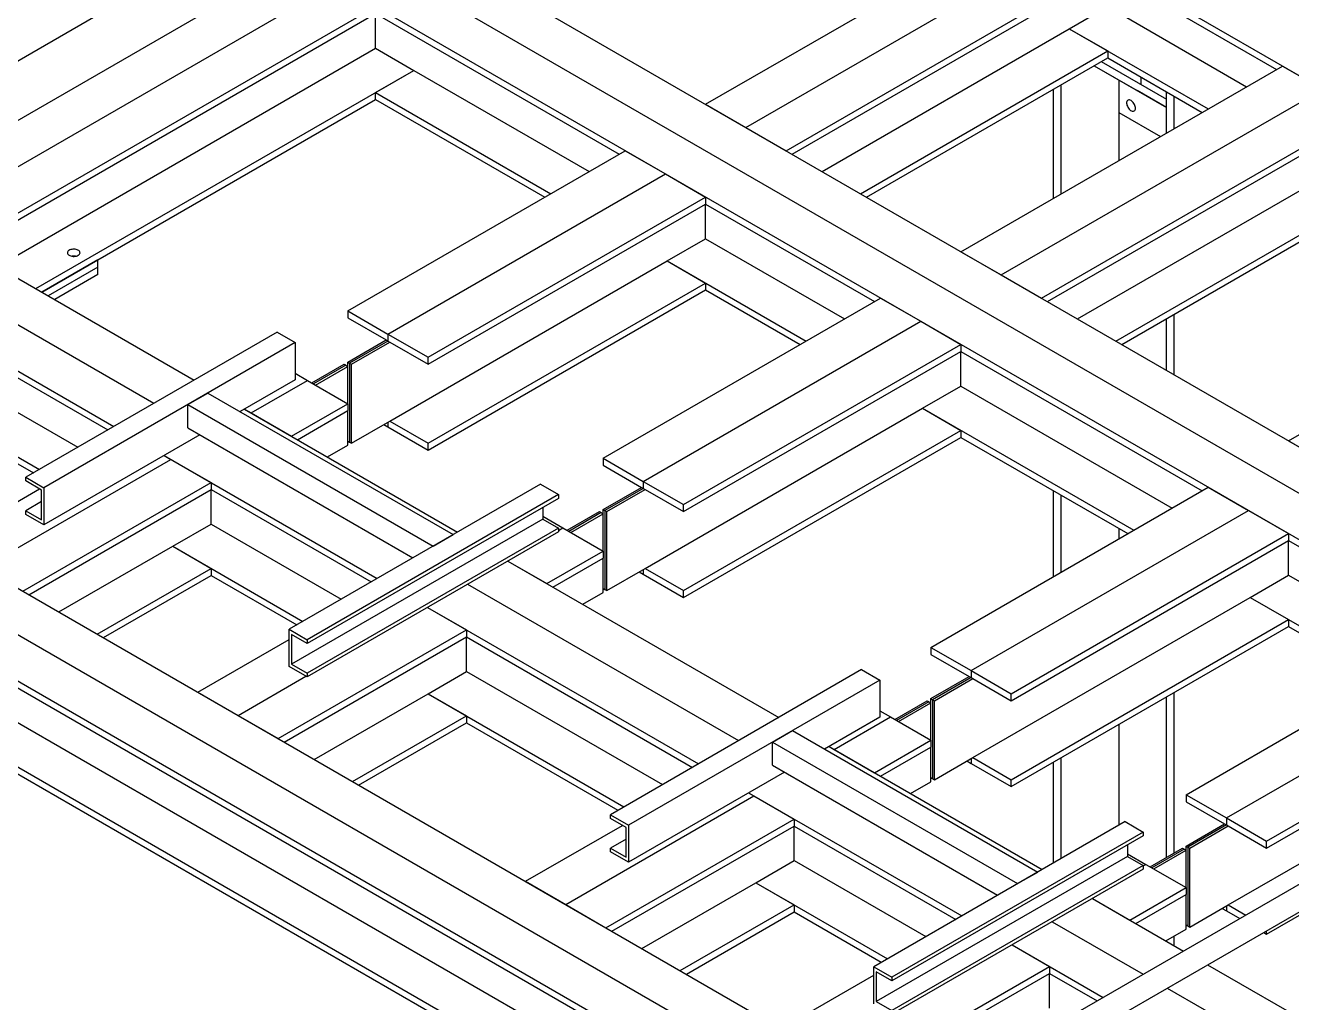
# Model space of a CAD drawing. Header units: millimetres. Extents: x 0 to 16187, y -20471 to 6290.
# Drawn here: x 3443 to 3532.1, y 1745 to 1813.7 of the extents above; entities that cross this region are included whole.
import ezdxf

# ---------------------------------------------------------------- set-up
doc = ezdxf.new("R2010")
doc.units = ezdxf.units.MM

msp = doc.modelspace()

# ---------------------------------------------------------------- linework, layer by layer
at = {"color": 7, "linetype": 'Continuous', "lineweight": 25}
for p, q in [((3373.55642, 1767.23511), (3520.88867, 1852.2882)), ((3376.38485, 1765.60229), (3523.71709, 1850.65538)), ((3379.21328, 1763.96947), (3526.54552, 1849.02257)), ((3369.92454, 1769.33175), (3487.56979, 1837.24691)), ((3495.95608, 1831.36366), (3581.92559, 1781.73451)), ((3490.8932, 1808.16134), (3513.52061, 1821.22387)), ((3646.99639, 1819.29908), (3467.58925, 1715.72955)), ((3493.72162, 1806.52852), (3516.34904, 1819.59105)), ((3473.32866, 1818.30113), (3559.29818, 1768.67198)), ((3496.55005, 1804.89571), (3519.17747, 1817.95824)), ((3496.97438, 1804.65074), (3519.17747, 1817.46831)), ((3519.17747, 1817.46831), (3531.05679, 1810.61052)), ((3470.50024, 1816.66831), (3556.46975, 1767.03917)), ((3467.67181, 1815.0355), (3553.64132, 1765.40635)), ((3516.47632, 1813.47517), (3519.17747, 1815.03451)), ((3519.17747, 1815.03451), (3528.94883, 1809.39362)), ((3438.96334, 1797.97253), (3467.67181, 1814.54557)), ((3467.67181, 1814.54557), (3484.81201, 1804.65074)), ((3467.67181, 1812.11177), (3467.67181, 1814.54557)), ((3499.08234, 1803.43385), (3516.47632, 1813.47517)), ((3516.47632, 1813.47517), (3519.17747, 1811.91583)), ((3516.47632, 1813.47517), (3526.24768, 1807.83429)), ((3441.0713, 1796.75563), (3467.67181, 1812.11177)), ((3467.67181, 1812.11177), (3470.37296, 1810.55243)), ((3501.78349, 1801.87451), (3519.17747, 1811.91583)), ((3519.17747, 1811.91583), (3519.17747, 1811.42591)), ((3502.20782, 1801.62954), (3519.17747, 1811.42591)), ((3518.72606, 1811.16532), (3523.30697, 1808.51995)), ((3519.17747, 1811.42591), (3525.82335, 1807.58932)), ((3443.77245, 1795.19629), (3470.37296, 1810.55243)), ((3467.67181, 1808.99309), (3470.37296, 1810.55243)), ((3470.37296, 1810.55243), (3482.70405, 1803.43385)), ((3508.85371, 1797.79296), (3531.48112, 1810.85549)), ((3518.22569, 1810.87646), (3521.24222, 1809.13449)), ((3518.22606, 1810.87667), (3523.30697, 1807.94257)), ((3531.48112, 1810.85549), (3534.30955, 1809.22267)), ((3515.89649, 1801.85867), (3515.89649, 1809.53184)), ((3519.96943, 1809.8695), (3519.96943, 1807.58294)), ((3521.49678, 1810.087), (3521.49678, 1809.56529)), ((3444.19678, 1794.95133), (3467.67181, 1808.50317)), ((3467.67181, 1808.99309), (3480.0029, 1801.87451)), ((3467.67181, 1808.50317), (3467.67181, 1808.99309)), ((3467.67181, 1808.50317), (3479.57857, 1801.62954)), ((3511.68214, 1796.16014), (3534.30955, 1809.22267)), ((3515.35909, 1801.54843), (3515.35909, 1809.22161)), ((3523.30697, 1807.94253), (3521.24222, 1809.13449)), ((3523.30697, 1806.13665), (3523.30697, 1809.042)), ((3523.84437, 1806.44688), (3523.84437, 1808.73176)), ((3490.8932, 1808.16134), (3493.72162, 1806.52852)), ((3514.51056, 1794.52732), (3537.13798, 1807.58985)), ((3519.96943, 1807.58294), (3522.89086, 1805.89643)), ((3519.98357, 1804.21809), (3519.98357, 1807.57478)), ((3514.9349, 1794.28236), (3537.13798, 1807.09993)), ((3493.72162, 1806.52852), (3496.55005, 1804.89571)), ((3465.72019, 1793.62928), (3485.23634, 1804.89571)), ((3485.23634, 1804.89571), (3488.06477, 1803.26289)), ((3468.54862, 1791.99646), (3488.06477, 1803.26289)), ((3488.06477, 1803.26289), (3490.8932, 1801.63007)), ((3517.04285, 1793.06546), (3534.43683, 1803.10679)), ((3471.37705, 1790.36364), (3490.8932, 1801.63007)), ((3490.8932, 1801.63007), (3490.8932, 1801.14015)), ((3519.744, 1791.50612), (3537.13798, 1801.54745)), ((3471.37705, 1789.87372), (3490.8932, 1801.14015)), ((3490.8932, 1798.70635), (3490.8932, 1801.14015)), ((3490.8932, 1801.14015), (3502.77252, 1794.28236)), ((3520.16834, 1791.26116), (3537.13798, 1801.05753)), ((3488.19205, 1797.14701), (3490.8932, 1798.70635)), ((3490.8932, 1798.70635), (3500.66456, 1793.06546)), ((3438.53901, 1798.21749), (3454.91512, 1788.76376)), ((3508.85371, 1797.79296), (3511.68214, 1796.16014)), ((3448.14152, 1797.22857), (3444.19678, 1794.95133)), ((3448.14152, 1796.70599), (3448.14152, 1797.22857)), ((3468.6759, 1785.88058), (3488.19205, 1797.14701)), ((3488.19205, 1797.14701), (3490.8932, 1795.58767)), ((3488.19205, 1797.14701), (3497.96341, 1791.50612)), ((3531.90539, 1784.4855), (3554.53281, 1797.54803)), ((3435.71058, 1796.58467), (3452.08669, 1787.13095)), ((3448.14152, 1796.70599), (3444.64941, 1794.69003)), ((3448.14152, 1796.1834), (3445.10203, 1794.42874)), ((3448.14152, 1796.1834), (3448.14152, 1796.70599)), ((3511.68214, 1796.16014), (3514.51056, 1794.52732)), ((3471.37705, 1784.32124), (3490.8932, 1795.58767)), ((3471.37705, 1783.83132), (3490.8932, 1795.09775)), ((3490.8932, 1795.58767), (3490.8932, 1795.09775)), ((3490.8932, 1795.09775), (3497.53908, 1791.26116)), ((3432.88216, 1794.95186), (3449.25827, 1785.49813)), ((3432.88216, 1794.46193), (3448.83393, 1785.25317)), ((3483.68071, 1783.26089), (3503.19685, 1794.52732)), ((3503.19685, 1794.52732), (3506.02528, 1792.89451)), ((3465.72019, 1793.62928), (3468.54862, 1791.99646)), ((3465.72019, 1793.62928), (3465.72019, 1793.13935)), ((3523.84437, 1789.13903), (3523.84437, 1793.38329)), ((3465.72019, 1793.13935), (3468.42134, 1791.58001)), ((3486.50913, 1781.62808), (3506.02528, 1792.89451)), ((3506.02528, 1792.89451), (3508.85371, 1791.26169)), ((3523.30697, 1789.44927), (3523.30697, 1793.07306)), ((3460.74216, 1792.12764), (3443.06449, 1781.92254)), ((3460.74216, 1792.12764), (3462.01495, 1791.39287)), ((3465.72019, 1790.02067), (3468.42134, 1791.58001)), ((3468.54862, 1791.50653), (3465.84747, 1789.9472)), ((3465.97475, 1789.87372), (3468.6759, 1791.43306)), ((3468.42134, 1791.58001), (3468.54862, 1791.50653)), ((3468.54862, 1791.99646), (3471.37705, 1790.36364)), ((3468.54862, 1791.99646), (3468.54862, 1791.50653)), ((3468.54862, 1791.50653), (3468.6759, 1791.43306)), ((3468.6759, 1791.43306), (3471.37705, 1789.87372)), ((3462.01495, 1791.39287), (3444.33729, 1781.18777)), ((3462.01495, 1791.39287), (3462.01495, 1788.77994)), ((3489.33756, 1779.99526), (3508.85371, 1791.26169)), ((3489.33756, 1779.50534), (3508.85371, 1790.77177)), ((3508.85371, 1791.26169), (3508.85371, 1790.77177)), ((3508.85371, 1788.33797), (3508.85371, 1790.77177)), ((3508.85371, 1790.77177), (3525.8242, 1780.97491)), ((3435.5833, 1790.46879), (3446.72597, 1784.03627)), ((3463.18882, 1788.55934), (3465.46564, 1789.87372)), ((3465.59292, 1789.80024), (3463.3161, 1788.48586)), ((3463.44338, 1788.41239), (3465.72019, 1789.72676)), ((3465.46564, 1789.87372), (3465.59292, 1789.80024)), ((3465.59292, 1789.80024), (3465.72019, 1789.72676)), ((3465.72019, 1790.02067), (3465.84747, 1789.9472)), ((3465.72019, 1789.72676), (3465.72019, 1790.02067)), ((3465.72019, 1787.09801), (3465.72019, 1789.72676)), ((3465.84747, 1789.9472), (3465.97475, 1789.87372)), ((3465.84747, 1789.9472), (3465.84747, 1784.39472)), ((3465.97475, 1784.32124), (3465.97475, 1789.87372)), ((3471.37705, 1789.87372), (3471.37705, 1790.36364)), ((3432.88216, 1788.90945), (3444.02482, 1782.47693)), ((3462.01495, 1788.77994), (3458.14038, 1786.5432)), ((3462.01495, 1789.237), (3462.89177, 1788.73083)), ((3432.88216, 1788.41953), (3443.60049, 1782.23197)), ((3458.93197, 1786.44488), (3462.89177, 1788.73083)), ((3462.89177, 1788.73083), (3465.72019, 1787.09801)), ((3506.15256, 1786.77863), (3508.85371, 1788.33797)), ((3508.85371, 1788.33797), (3523.71624, 1779.75801)), ((3419.64512, 1787.31028), (3505.61463, 1737.68113)), ((3454.46305, 1787.03326), (3455.87727, 1787.84966)), ((3454.46305, 1785.40017), (3454.46305, 1787.03326)), ((3454.46305, 1787.03326), (3471.71646, 1777.07308)), ((3455.87727, 1787.84966), (3473.13067, 1777.88948)), ((3461.7604, 1784.81207), (3465.72019, 1787.09801)), ((3465.72019, 1787.09801), (3465.72019, 1786.60809)), ((3458.45102, 1786.72253), (3458.93197, 1786.44488)), ((3458.45102, 1786.72253), (3473.44132, 1778.06882)), ((3458.93197, 1786.44488), (3461.7604, 1784.81207)), ((3462.18473, 1784.56711), (3465.72019, 1786.60809)), ((3465.72019, 1784.17429), (3465.72019, 1786.60809)), ((3486.63641, 1775.5122), (3506.15256, 1786.77863)), ((3506.15256, 1786.77863), (3508.85371, 1785.21929)), ((3506.15256, 1786.77863), (3521.01509, 1778.19867)), ((3416.81669, 1785.67746), (3502.7862, 1736.04832)), ((3454.46305, 1785.40017), (3470.30202, 1776.25654)), ((3465.97475, 1784.32124), (3468.6759, 1785.88058)), ((3468.25157, 1785.63562), (3468.54862, 1785.46413)), ((3468.54862, 1785.8071), (3468.54862, 1785.46413)), ((3468.54862, 1785.46413), (3471.37705, 1783.83132)), ((3468.6759, 1785.88058), (3471.37705, 1784.32124)), ((3489.33756, 1773.95286), (3508.85371, 1785.21929)), ((3508.85371, 1785.21929), (3508.85371, 1784.72937)), ((3455.31172, 1784.91025), (3444.33729, 1778.57484)), ((3465.72019, 1784.46819), (3465.84747, 1784.39472)), ((3465.84747, 1784.39472), (3465.97475, 1784.32124)), ((3471.37705, 1783.83132), (3471.37705, 1784.32124)), ((3489.33756, 1773.46293), (3508.85371, 1784.72937)), ((3508.85371, 1784.72937), (3520.59076, 1777.95371)), ((3531.90539, 1784.4855), (3534.73382, 1782.85269)), ((3413.98826, 1784.04464), (3499.95778, 1734.4155)), ((3413.98826, 1783.55472), (3490.10117, 1739.61567)), ((3452.79417, 1783.4569), (3453.27511, 1783.17925)), ((3452.79417, 1783.4569), (3467.78446, 1774.80318)), ((3464.29269, 1783.35021), (3465.72019, 1784.17429)), ((3440.03808, 1775.53767), (3453.27511, 1783.17925)), ((3453.27511, 1783.17925), (3456.10354, 1781.54644)), ((3483.68071, 1783.26089), (3486.50913, 1781.62808)), ((3483.68071, 1783.26089), (3483.68071, 1782.77097)), ((3483.68071, 1782.77097), (3486.38185, 1781.21163)), ((3443.06449, 1781.92254), (3444.33729, 1781.18777)), ((3443.06449, 1781.66125), (3443.06449, 1781.92254)), ((3444.16758, 1781.02445), (3443.06449, 1781.66125)), ((3486.50913, 1781.62808), (3486.50913, 1781.13815)), ((3486.50913, 1781.62808), (3489.33756, 1779.99526)), ((3437.20965, 1777.17049), (3444.0266, 1781.10583)), ((3442.8665, 1773.90486), (3456.10354, 1781.54644)), ((3443.29084, 1773.65989), (3456.10354, 1781.05651)), ((3444.16758, 1778.9341), (3444.16758, 1781.02445)), ((3444.33729, 1781.18777), (3444.33729, 1778.57484)), ((3456.10354, 1781.54644), (3456.10354, 1781.05651)), ((3456.10354, 1778.62271), (3456.10354, 1781.05651)), ((3456.10354, 1781.05651), (3467.36013, 1774.55822)), ((3479.26836, 1781.4327), (3461.59069, 1771.22759)), ((3479.26836, 1781.4327), (3480.54115, 1780.69793)), ((3483.68071, 1779.65229), (3486.38185, 1781.21163)), ((3486.50913, 1781.13815), (3483.80799, 1779.57881)), ((3483.93526, 1779.50534), (3486.63641, 1781.06467)), ((3486.38185, 1781.21163), (3486.50913, 1781.13815)), ((3486.50913, 1781.13815), (3486.63641, 1781.06467)), ((3486.63641, 1781.06467), (3489.33756, 1779.50534)), ((3506.73239, 1769.95344), (3526.24853, 1781.21987)), ((3515.35909, 1774.93353), (3515.35909, 1780.97389)), ((3526.24853, 1781.21987), (3529.07696, 1779.58706)), ((3444.16758, 1780.2077), (3443.06449, 1779.5709)), ((3480.54115, 1780.69793), (3462.86348, 1770.49283)), ((3480.54115, 1780.43664), (3462.86348, 1770.23153)), ((3480.54115, 1780.69793), (3480.54115, 1780.43664)), ((3489.33756, 1779.50534), (3489.33756, 1779.99526)), ((3515.89649, 1775.24376), (3515.89649, 1780.66365)), ((3416.68941, 1779.56158), (3487.99321, 1738.39878)), ((3443.06449, 1779.30961), (3443.06449, 1779.5709)), ((3443.06449, 1779.5709), (3444.16758, 1778.9341)), ((3444.33729, 1778.57484), (3443.06449, 1779.30961)), ((3479.43807, 1778.98309), (3461.7604, 1768.77799)), ((3479.43807, 1779.79984), (3479.43807, 1778.98309)), ((3479.43807, 1779.17885), (3480.85228, 1778.36244)), ((3479.43807, 1778.98309), (3480.54115, 1778.34629)), ((3481.14933, 1778.19096), (3483.42615, 1779.50534)), ((3483.55343, 1779.43186), (3481.27661, 1778.11748)), ((3481.40389, 1778.044), (3483.68071, 1779.35838)), ((3483.42615, 1779.50534), (3483.55343, 1779.43186)), ((3483.55343, 1779.43186), (3483.68071, 1779.35838)), ((3483.68071, 1779.65229), (3483.80799, 1779.57881)), ((3483.68071, 1779.35838), (3483.68071, 1779.65229)), ((3483.68071, 1776.72963), (3483.68071, 1779.35838)), ((3483.80799, 1779.57881), (3483.93526, 1779.50534)), ((3483.80799, 1779.57881), (3483.80799, 1774.02633)), ((3483.93526, 1773.95286), (3483.93526, 1779.50534)), ((3509.56081, 1768.32062), (3529.07696, 1779.58706)), ((3529.07696, 1779.58706), (3531.90539, 1777.95424)), ((3453.40239, 1777.06337), (3456.10354, 1778.62271)), ((3456.10354, 1778.62271), (3465.25217, 1773.34132)), ((3480.54115, 1778.34629), (3462.86348, 1768.14119)), ((3480.54115, 1778.085), (3462.86348, 1767.8799)), ((3480.54115, 1778.18283), (3480.85228, 1778.36244)), ((3480.54115, 1778.34629), (3480.54115, 1778.085)), ((3480.85228, 1778.36244), (3483.68071, 1776.72963)), ((3519.98357, 1777.60318), (3519.98357, 1778.30423)), ((3413.98826, 1778.00224), (3485.29206, 1736.83944)), ((3413.98826, 1777.51232), (3484.86773, 1736.59447)), ((3471.71646, 1777.07308), (3473.13067, 1777.88948)), ((3512.38924, 1766.68781), (3531.90539, 1777.95424)), ((3512.38924, 1766.19788), (3531.90539, 1777.46431)), ((3531.90539, 1777.95424), (3531.90539, 1777.46431)), ((3531.90539, 1775.03052), (3531.90539, 1777.46431)), ((3531.90539, 1777.46431), (3543.78471, 1770.60653)), ((3445.3988, 1772.44299), (3453.40239, 1777.06337)), ((3453.40239, 1777.06337), (3456.10354, 1775.50403)), ((3453.40239, 1777.06337), (3462.55102, 1771.78198)), ((3479.72091, 1774.44368), (3483.68071, 1776.72963)), ((3483.68071, 1776.72963), (3483.68071, 1776.2397)), ((3448.09994, 1770.88365), (3456.10354, 1775.50403)), ((3456.10354, 1775.50403), (3456.10354, 1775.01411)), ((3476.97722, 1776.02758), (3479.72091, 1774.44368)), ((3476.97722, 1776.02758), (3496.04045, 1765.02261)), ((3480.14524, 1774.19872), (3483.68071, 1776.2397)), ((3483.68071, 1773.8059), (3483.68071, 1776.2397)), ((3483.93526, 1773.95286), (3486.63641, 1775.5122)), ((3486.50913, 1775.43872), (3486.50913, 1775.09575)), ((3486.63641, 1775.5122), (3489.33756, 1773.95286)), ((3448.52428, 1770.63869), (3456.10354, 1775.01411)), ((3456.10354, 1775.01411), (3462.12669, 1771.53702)), ((3486.21208, 1775.26723), (3486.50913, 1775.09575)), ((3486.50913, 1775.09575), (3489.33756, 1773.46293)), ((3529.20424, 1773.47118), (3531.90539, 1775.03052)), ((3531.90539, 1775.03052), (3541.67675, 1769.38963)), ((3474.14879, 1774.39477), (3493.21202, 1763.3898)), ((3482.2532, 1772.98182), (3483.68071, 1773.8059)), ((3483.68071, 1774.09981), (3483.80799, 1774.02633)), ((3483.80799, 1774.02633), (3483.93526, 1773.95286)), ((3489.33756, 1773.46293), (3489.33756, 1773.95286)), ((3471.32037, 1772.76195), (3474.06405, 1771.17805)), ((3471.32037, 1772.76195), (3490.3836, 1761.75698)), ((3509.68809, 1762.20475), (3529.20424, 1773.47118)), ((3529.20424, 1773.47118), (3531.90539, 1771.91184)), ((3529.20424, 1773.47118), (3538.97561, 1767.83029)), ((3512.38924, 1760.64541), (3531.90539, 1771.91184)), ((3531.90539, 1771.91184), (3531.90539, 1771.42191)), ((3460.82702, 1763.53647), (3474.06405, 1771.17805)), ((3461.59069, 1771.22759), (3462.86348, 1770.49283)), ((3461.59069, 1768.61466), (3461.59069, 1771.22759)), ((3474.06405, 1771.17805), (3474.06405, 1770.68813)), ((3512.38924, 1760.15548), (3531.90539, 1771.42191)), ((3531.90539, 1771.42191), (3538.55127, 1767.58533)), ((3455.17016, 1766.8021), (3461.59069, 1770.5086)), ((3461.25135, 1763.29151), (3474.06405, 1770.68813)), ((3462.86348, 1770.23153), (3461.7604, 1770.86833)), ((3461.7604, 1770.86833), (3461.7604, 1768.77799)), ((3462.86348, 1770.49283), (3462.86348, 1770.23153)), ((3474.06405, 1768.25433), (3474.06405, 1770.68813)), ((3474.06405, 1770.68813), (3489.95926, 1761.51202)), ((3524.6929, 1759.58506), (3544.20905, 1770.85149)), ((3506.73239, 1769.95344), (3509.56081, 1768.32062)), ((3506.73239, 1769.95344), (3506.73239, 1769.46352)), ((3506.73239, 1769.46352), (3509.43354, 1767.90418)), ((3527.52133, 1757.95224), (3547.03747, 1769.21867)), ((3462.86348, 1767.8799), (3461.59069, 1768.61466)), ((3461.7604, 1768.77799), (3462.86348, 1768.14119)), ((3471.36291, 1766.69499), (3474.06405, 1768.25433)), ((3474.06405, 1768.25433), (3487.8513, 1760.29512)), ((3501.86749, 1768.38649), (3484.18982, 1758.18139)), ((3501.86749, 1768.38649), (3503.14029, 1767.65173)), ((3509.56081, 1768.32062), (3512.38924, 1766.68781)), ((3509.56081, 1768.32062), (3509.56081, 1767.8307)), ((3457.99859, 1765.16929), (3462.77874, 1767.92881)), ((3462.86348, 1768.14119), (3462.86348, 1767.8799)), ((3503.14029, 1767.65173), (3485.46262, 1757.44663)), ((3503.14029, 1767.65173), (3503.14029, 1765.0388)), ((3506.73239, 1766.34484), (3509.43354, 1767.90418)), ((3509.56081, 1767.8307), (3506.85967, 1766.27136)), ((3506.98695, 1766.19788), (3509.68809, 1767.75722)), ((3509.43354, 1767.90418), (3509.56081, 1767.8307)), ((3509.56081, 1767.8307), (3509.68809, 1767.75722)), ((3509.68809, 1767.75722), (3512.38924, 1766.19788)), ((3530.34975, 1756.31942), (3549.8659, 1767.58586)), ((3455.17016, 1766.8021), (3457.99859, 1765.16929)), ((3463.35931, 1762.07461), (3471.36291, 1766.69499)), ((3471.36291, 1766.69499), (3474.06405, 1765.13565)), ((3471.36291, 1766.69499), (3485.15016, 1758.73578)), ((3512.38924, 1766.19788), (3512.38924, 1766.68781)), ((3523.84437, 1755.48661), (3523.84437, 1766.76839)), ((3530.34975, 1755.8295), (3549.8659, 1767.09593)), ((3504.20101, 1764.88351), (3506.47783, 1766.19788)), ((3506.60511, 1766.12441), (3504.32829, 1764.81003)), ((3504.45557, 1764.73655), (3506.73239, 1766.05093)), ((3506.47783, 1766.19788), (3506.60511, 1766.12441)), ((3506.60511, 1766.12441), (3506.73239, 1766.05093)), ((3506.73239, 1766.34484), (3506.85967, 1766.27136)), ((3506.73239, 1766.05093), (3506.73239, 1766.34484)), ((3506.73239, 1763.42218), (3506.73239, 1766.05093)), ((3506.85967, 1766.27136), (3506.98695, 1766.19788)), ((3506.85967, 1766.27136), (3506.85967, 1760.71888)), ((3506.98695, 1760.64541), (3506.98695, 1766.19788)), ((3523.30697, 1755.17637), (3523.30697, 1766.45815)), ((3457.99859, 1765.16929), (3460.82702, 1763.53647)), ((3466.06046, 1760.51527), (3474.06405, 1765.13565)), ((3474.06405, 1765.13565), (3474.06405, 1764.64573)), ((3503.14029, 1765.0388), (3499.26571, 1762.80205)), ((3499.94416, 1762.76905), (3503.90396, 1765.05499)), ((3503.14029, 1765.49585), (3503.90396, 1765.05499)), ((3503.90396, 1765.05499), (3506.73239, 1763.42218)), ((3466.48479, 1760.27031), (3474.06405, 1764.64573)), ((3474.06405, 1764.64573), (3484.72582, 1758.49082)), ((3495.58838, 1763.29211), (3497.0026, 1764.10852)), ((3497.0026, 1764.10852), (3514.256, 1754.14834)), ((3519.98357, 1757.45479), (3519.98357, 1764.53959)), ((3495.58838, 1763.29211), (3512.84179, 1753.33193)), ((3495.58838, 1761.65903), (3495.58838, 1763.29211)), ((3499.57635, 1762.98138), (3499.94416, 1762.76905)), ((3499.57635, 1762.98138), (3514.56665, 1754.32767)), ((3502.77259, 1761.13623), (3506.73239, 1763.42218)), ((3503.19692, 1760.89127), (3506.73239, 1762.93225)), ((3506.73239, 1763.42218), (3506.73239, 1762.93225)), ((3506.73239, 1760.49845), (3506.73239, 1762.93225)), ((3527.64861, 1751.83636), (3547.16475, 1763.10279)), ((3499.94416, 1762.76905), (3502.77259, 1761.13623)), ((3506.98695, 1760.64541), (3509.68809, 1762.20475)), ((3509.56081, 1762.13127), (3509.56081, 1761.7883)), ((3509.68809, 1762.20475), (3512.38924, 1760.64541)), ((3515.89649, 1755.09537), (3515.89649, 1762.18017)), ((3496.43705, 1761.1691), (3485.46262, 1754.83369)), ((3495.58838, 1761.65903), (3511.42735, 1752.51539)), ((3509.26376, 1761.95978), (3509.56081, 1761.7883)), ((3509.56081, 1761.7883), (3512.38924, 1760.15548)), ((3515.35909, 1754.78513), (3515.35909, 1761.86994)), ((3505.30488, 1759.67437), (3506.73239, 1760.49845)), ((3506.73239, 1760.79236), (3506.85967, 1760.71888)), ((3506.85967, 1760.71888), (3506.98695, 1760.64541)), ((3512.38924, 1760.15548), (3512.38924, 1760.64541)), ((3481.05027, 1751.86184), (3494.28731, 1759.50342)), ((3493.9195, 1759.71575), (3494.28731, 1759.50342)), ((3493.9195, 1759.71575), (3508.90979, 1751.06203)), ((3494.28731, 1759.50342), (3497.11574, 1757.8706)), ((3524.6929, 1759.58506), (3527.52133, 1757.95224)), ((3524.6929, 1759.58506), (3524.6929, 1759.09513)), ((3515.82507, 1741.62641), (3546.0937, 1759.10012)), ((3524.6929, 1759.09513), (3527.39405, 1757.53579)), ((3483.8787, 1750.22902), (3497.11574, 1757.8706)), ((3484.18982, 1758.18139), (3485.46262, 1757.44663)), ((3484.18982, 1757.9201), (3484.18982, 1758.18139)), ((3485.29291, 1757.2833), (3484.18982, 1757.9201)), ((3497.11574, 1757.8706), (3497.11574, 1757.38068)), ((3520.39369, 1757.69155), (3502.71602, 1747.48645)), ((3520.39369, 1757.69155), (3521.66648, 1756.95678)), ((3527.52133, 1757.95224), (3530.34975, 1756.31942)), ((3527.52133, 1757.95224), (3527.52133, 1757.46232)), ((3530.34975, 1749.7871), (3545.24977, 1758.38869)), ((3478.22184, 1753.49465), (3485.0388, 1757.43)), ((3484.30303, 1749.98406), (3497.11574, 1757.38068)), ((3485.29291, 1755.19296), (3485.29291, 1757.2833)), ((3485.46262, 1757.44663), (3485.46262, 1754.83369)), ((3497.11574, 1754.94688), (3497.11574, 1757.38068)), ((3497.11574, 1757.38068), (3508.48546, 1750.81707)), ((3521.66648, 1756.95678), (3503.98881, 1746.75168)), ((3521.66648, 1756.69549), (3503.98881, 1746.49039)), ((3521.66648, 1756.95678), (3521.66648, 1756.69549)), ((3524.6929, 1755.97645), (3527.39405, 1757.53579)), ((3527.52133, 1757.46232), (3524.82018, 1755.90298)), ((3524.94746, 1755.8295), (3527.64861, 1757.38884)), ((3527.39405, 1757.53579), (3527.52133, 1757.46232)), ((3527.52133, 1757.46232), (3527.64861, 1757.38884)), ((3527.64861, 1757.38884), (3530.34975, 1755.8295)), ((3485.29291, 1756.46655), (3484.18982, 1755.82975)), ((3484.18982, 1755.56846), (3484.18982, 1755.82975)), ((3484.18982, 1755.82975), (3485.29291, 1755.19296)), ((3520.5634, 1756.05869), (3520.5634, 1755.24194)), ((3522.16153, 1754.51512), (3524.43834, 1755.8295)), ((3524.43834, 1755.8295), (3524.56562, 1755.75602)), ((3524.6929, 1755.68255), (3524.6929, 1755.97645)), ((3524.6929, 1755.97645), (3524.82018, 1755.90298)), ((3524.82018, 1755.90298), (3524.94746, 1755.8295)), ((3524.82018, 1755.90298), (3524.82018, 1750.3505)), ((3524.94746, 1750.27702), (3524.94746, 1755.8295)), ((3530.34975, 1755.8295), (3530.34975, 1756.31942)), ((3485.46262, 1754.83369), (3484.18982, 1755.56846)), ((3494.41459, 1753.38754), (3497.11574, 1754.94688)), ((3497.11574, 1754.94688), (3506.3775, 1749.60017)), ((3520.5634, 1755.24194), (3502.88573, 1745.03684)), ((3520.5634, 1755.4377), (3521.86447, 1754.68661)), ((3520.5634, 1755.24194), (3521.66648, 1754.60514)), ((3524.56562, 1755.75602), (3522.28881, 1754.44165)), ((3522.41608, 1754.36817), (3524.6929, 1755.68255)), ((3524.56562, 1755.75602), (3524.6929, 1755.68255)), ((3524.6929, 1753.05379), (3524.6929, 1755.68255)), ((3521.66648, 1754.60514), (3503.98881, 1744.40004)), ((3521.66648, 1754.34385), (3503.98881, 1744.13875)), ((3512.84179, 1753.33193), (3514.256, 1754.14834)), ((3521.66648, 1754.57231), (3521.86447, 1754.68661)), ((3521.66648, 1754.60514), (3521.66648, 1754.34385)), ((3521.86447, 1754.68661), (3524.6929, 1753.05379)), ((3478.22184, 1753.49465), (3481.05027, 1751.86184)), ((3486.41099, 1748.76716), (3494.41459, 1753.38754)), ((3494.41459, 1753.38754), (3497.11574, 1751.8282)), ((3494.41459, 1753.38754), (3503.67635, 1748.04083)), ((3518.10255, 1752.28643), (3520.7331, 1750.76785)), ((3518.10255, 1752.28643), (3524.50852, 1748.58834)), ((3520.7331, 1750.76785), (3524.6929, 1753.05379)), ((3521.15743, 1750.52289), (3524.6929, 1752.56387)), ((3524.6929, 1753.05379), (3524.6929, 1752.56387)), ((3524.6929, 1750.13007), (3524.6929, 1752.56387)), ((3481.05027, 1751.86184), (3483.8787, 1750.22902)), ((3489.11214, 1747.20782), (3497.11574, 1751.8282)), ((3489.53647, 1746.96286), (3497.11574, 1751.33827)), ((3497.11574, 1751.8282), (3497.11574, 1751.33827)), ((3497.11574, 1751.33827), (3503.25202, 1747.79587)), ((3524.94746, 1750.27702), (3527.64861, 1751.83636)), ((3527.22427, 1751.5914), (3527.52133, 1751.41991)), ((3527.52133, 1751.76289), (3527.52133, 1751.41991)), ((3527.52133, 1751.41991), (3528.4674, 1750.87376)), ((3527.64861, 1751.83636), (3528.89173, 1751.11872)), ((3515.27412, 1750.65362), (3521.6801, 1746.95553)), ((3523.26539, 1749.30599), (3524.6929, 1750.13007)), ((3523.84437, 1748.97175), (3523.84437, 1749.64022)), ((3524.6929, 1750.42398), (3524.82018, 1750.3505)), ((3524.82018, 1750.3505), (3524.94746, 1750.27702)), ((3530.15554, 1749.89922), (3530.34975, 1749.7871)), ((3530.34975, 1749.7871), (3530.34975, 1750.01133)), ((3512.4457, 1749.0208), (3515.07625, 1747.50222)), ((3512.4457, 1749.0208), (3518.85167, 1745.32271)), ((3523.30697, 1749.28199), (3523.30697, 1749.32999)), ((3496.18235, 1743.12627), (3502.71602, 1746.89807)), ((3501.83921, 1739.86064), (3515.07625, 1747.50222)), ((3502.26354, 1739.61567), (3515.07625, 1747.01229)), ((3502.71602, 1747.48645), (3503.98881, 1746.75168)), ((3502.71602, 1744.87352), (3502.71602, 1747.48645)), ((3503.98881, 1746.49039), (3502.88573, 1747.12718)), ((3502.88573, 1747.12718), (3502.88573, 1745.03684)), ((3515.07625, 1747.50222), (3515.07625, 1747.01229)), ((3515.07625, 1744.57849), (3515.07625, 1747.01229)), ((3515.07625, 1747.01229), (3518.42734, 1745.07775)), ((3526.19666, 1747.6138), (3538.65296, 1740.42294)), ((3503.98881, 1746.75168), (3503.98881, 1746.49039)), ((3523.36823, 1745.98099), (3535.82453, 1738.79012)), ((3502.88573, 1745.03684), (3503.98881, 1744.40004))]:
    msp.add_line(p, q, dxfattribs=at)
at = {"color": 7, "linetype": 'Continuous', "lineweight": 25, "flags": 128}
for points in [[(3520.81795, 1808.43222), (3520.7624, 1808.45852), (3520.70863, 1808.47243), (3520.65838, 1808.47349), (3520.61325, 1808.46168), (3520.57471, 1808.43738), (3520.54398, 1808.40136), (3520.52206, 1808.35479), (3520.50964, 1808.29916), (3520.50714, 1808.23626), (3520.51463, 1808.16811), (3520.53186, 1808.0969), (3520.5583, 1808.02492), (3520.59307, 1807.95448), (3520.63508, 1807.88786), (3520.68296, 1807.82718), (3520.73518, 1807.7744), (3520.79007, 1807.73122), (3520.84584, 1807.69902), (3520.90073, 1807.67883), (3520.95295, 1807.67132), (3521.00083, 1807.67671), (3521.04284, 1807.69484), (3521.07761, 1807.72512), (3521.10404, 1807.76659), (3521.12128, 1807.81789), (3521.12877, 1807.8774), (3521.12627, 1807.94319), (3521.11385, 1808.01315), (3521.09193, 1808.08503), (3521.0612, 1808.15653), (3521.02266, 1808.22534), (3520.97753, 1808.28925), (3520.92728, 1808.34621), (3520.87351, 1808.39438), (3520.81795, 1808.43222)], [(3446.75559, 1797.53889), (3446.80614, 1797.57385), (3446.84507, 1797.61345), (3446.87113, 1797.65643), (3446.88347, 1797.70141), (3446.8817, 1797.74694), (3446.86587, 1797.79155), (3446.83651, 1797.83381), (3446.79454, 1797.87237), (3446.74132, 1797.90598), (3446.67856, 1797.93357), (3446.60827, 1797.95425), (3446.53272, 1797.96734), (3446.45434, 1797.97244), (3446.37563, 1797.96938), (3446.29914, 1797.95825), (3446.22732, 1797.93942), (3446.16248, 1797.91348), (3446.1067, 1797.88128), (3446.06178, 1797.84385), (3446.02915, 1797.80239), (3446.00988, 1797.75823), (3446.00457, 1797.7128), (3446.01341, 1797.66755), (3446.03609, 1797.62393), (3446.0719, 1797.58336), (3446.11969, 1797.54713), (3446.17792, 1797.5164), (3446.24471, 1797.49218), (3446.31792, 1797.47522), (3446.3952, 1797.46609), (3446.47406, 1797.46507), (3446.55197, 1797.47219), (3446.62643, 1797.48723), (3446.69504, 1797.5097), (3446.75559, 1797.53889)]]:
    msp.add_lwpolyline(points, dxfattribs=at)
at = {"color": 7, "linetype": 'Continuous', "lineweight": 25}
msp.add_arc((3446.44446, 1796.73273), 0.74989, 81.0726428, 98.9273574, dxfattribs=at)

doc.saveas('drawing.dxf')
